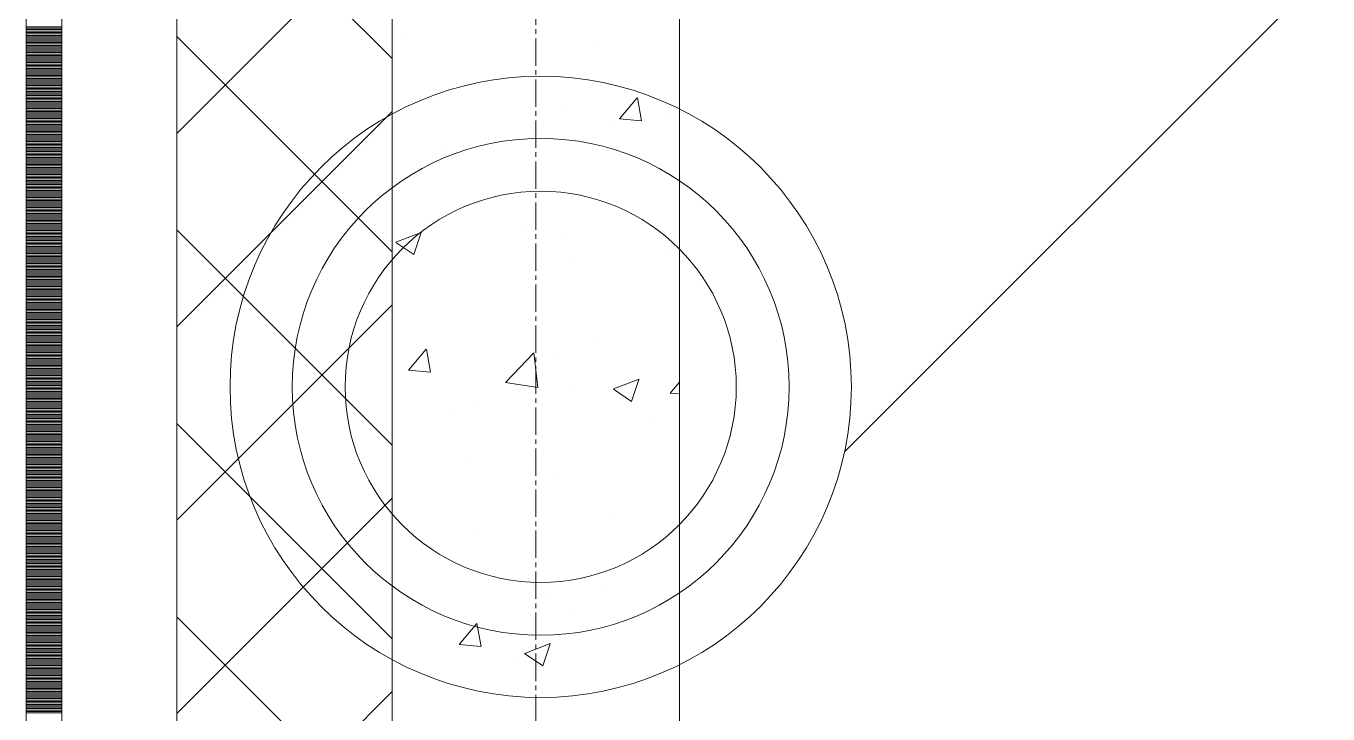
# Model space of a CAD drawing. Header units: millimetres. Extents: x 538266 to 1167394, y 114608 to 637157.
# Drawn here: x 828883 to 829789, y 166527 to 167006 of the extents above; entities that cross this region are included whole.
import ezdxf
from ezdxf.enums import TextEntityAlignment as Align

# ---------------------------------------------------------------- set-up
doc = ezdxf.new("R2010")
doc.units = ezdxf.units.MM
doc.linetypes.add('CENTER2', pattern=[28.575, 19.05, -3.175, 3.175, -3.175])
doc.linetypes.add('DASHED', pattern=[19.05, 12.7, -6.35])
doc.layers.get('Defpoints').update_dxf_attribs({"color": 140})
doc.layers.add('АР_Делит', color=120, linetype='Continuous', lineweight=0, plot=False)
for name, color, linetype, lineweight in [('АР_Стены ПЕНОблок', 52, 'Continuous', 20), ('АР_Тонкая', 254, 'Continuous', 5), ('АР_Утеплитель', 31, 'Continuous', 0), ('АР_Штриховка', 8, 'Continuous', 0)]:
    doc.layers.add(name, color=color, linetype=linetype, lineweight=lineweight)
doc.layers.add('РД_Оси_100', color=7, linetype='Continuous', lineweight=0, true_color=0x525252)
doc.layers.add('ФВ-5', color=7, linetype='Continuous')
doc.styles.add('style1', font='ARIALN.TTF')

# ---------------------------------------------------------------- blocks, each defined once
blk = doc.blocks.new('2_этаж')
at = {"layer": 'АР_Делит', "color": 18, "true_color": 0x000000}
for radius in [216.34, 173.04, 136.21]:
    blk.add_circle((672876.96, 166755.17), radius, dxfattribs=at)
at = {"layer": 'АР_Стены ПЕНОблок', "color": 18, "linetype": 'Continuous', "lineweight": 20, "true_color": 0x000000}
for p, q in [((672773.57, 213213.25), (672773.57, 137013.25)), ((672973.57, 137013.25), (672973.57, 213213.25))]:
    blk.add_line(p, q, dxfattribs=at)
at = {"layer": 'АР_Тонкая', "color": 18, "linetype": 'Continuous', "lineweight": 5, "true_color": 0x000000}
for p, q in [((672518.57, 213213.25), (672518.57, 137013.25)), ((672543.57, 213213.25), (672543.57, 137013.25)), ((672543.57, 137013.25), (672543.57, 213213.25)), ((672623.57, 137013.25), (672623.57, 213213.25))]:
    blk.add_line(p, q, dxfattribs=at)
at = {"layer": 'АР_Утеплитель', "color": 18, "linetype": 'Continuous', "lineweight": 0, "true_color": 0x000000}
for p, q in [((672623.57, 213213.25), (672623.57, 137013.25)), ((672773.57, 137013.25), (672773.57, 213213.25))]:
    blk.add_line(p, q, dxfattribs=at)
at = {"layer": 'АР_Штриховка', "color": 18, "linetype": 'Continuous', "lineweight": 0, "true_color": 0x000000}
for p, q in [((672773.57, 166983.83), (672623.57, 167133.83)), ((672623.57, 166931.7), (672773.57, 167081.7)), ((672518.57, 167006), (672543.57, 167006)), ((672518.57, 167005), (672543.57, 167005)), ((672518.57, 167004), (672543.57, 167004)), ((672518.57, 167003), (672543.57, 167003)), ((672518.57, 167002), (672543.57, 167002)), ((672518.57, 167001), (672543.57, 167001)), ((672518.57, 167000), (672543.57, 167000)), ((672518.57, 166999), (672543.57, 166999)), ((672518.57, 166998), (672543.57, 166998)), ((672518.57, 166997), (672543.57, 166997)), ((672518.57, 166996), (672543.57, 166996)), ((672518.57, 166995), (672543.57, 166995)), ((672518.57, 166994), (672543.57, 166994)), ((672518.57, 166993), (672543.57, 166993)), ((672773.57, 166849.13), (672623.57, 166999.13)), ((672780.73, 166999.95), (672780.73, 166999.95)), ((672916.32, 166994.22), (672916.32, 166994.22)), ((672518.57, 166992), (672543.57, 166992)), ((672518.57, 166991), (672543.57, 166991)), ((672518.57, 166990), (672543.57, 166990)), ((672518.57, 166989), (672543.57, 166989)), ((672518.57, 166988), (672543.57, 166988)), ((672518.57, 166987), (672543.57, 166987)), ((672518.57, 166986), (672543.57, 166986)), ((672518.57, 166985), (672543.57, 166985)), ((672518.57, 166984), (672543.57, 166984)), ((672518.57, 166983), (672543.57, 166983)), ((672518.57, 166982), (672543.57, 166982)), ((672518.57, 166981), (672543.57, 166981)), ((672518.57, 166980), (672543.57, 166980)), ((672518.57, 166979), (672543.57, 166979)), ((672518.57, 166978), (672543.57, 166978)), ((672518.57, 166977), (672543.57, 166977)), ((672518.57, 166976), (672543.57, 166976)), ((672518.57, 166975), (672543.57, 166975)), ((672518.57, 166974), (672543.57, 166974)), ((672518.57, 166973), (672543.57, 166973)), ((672518.57, 166972), (672543.57, 166972)), ((672518.57, 166971), (672543.57, 166971)), ((672518.57, 166970), (672543.57, 166970)), ((672518.57, 166969), (672543.57, 166969)), ((672518.57, 166968), (672543.57, 166968)), ((672518.57, 166967), (672543.57, 166967)), ((672518.57, 166966), (672543.57, 166966)), ((672834.28, 166965.83), (672834.28, 166965.83)), ((672518.57, 166965), (672543.57, 166965)), ((672518.57, 166964), (672543.57, 166964)), ((672518.57, 166963), (672543.57, 166963)), ((672518.57, 166962), (672543.57, 166962)), ((672518.57, 166961), (672543.57, 166961)), ((672518.57, 166960), (672543.57, 166960)), ((672518.57, 166959), (672543.57, 166959)), ((672518.57, 166958), (672543.57, 166958)), ((672518.57, 166957), (672543.57, 166957)), ((672969.88, 166960.1), (672969.88, 166960.1)), ((672518.57, 166956), (672543.57, 166956)), ((672518.57, 166955), (672543.57, 166955)), ((672518.57, 166954), (672543.57, 166954)), ((672518.57, 166953), (672543.57, 166953)), ((672518.57, 166952), (672543.57, 166952)), ((672518.57, 166951), (672543.57, 166951)), ((672518.57, 166950), (672543.57, 166950)), ((672518.57, 166949), (672543.57, 166949)), ((672518.57, 166948), (672543.57, 166948)), ((672931.86, 166941.83), (672944.11, 166956.43)), ((672947.24, 166940.54), (672944.3, 166956.46)), ((672518.57, 166947), (672543.57, 166947)), ((672518.57, 166946), (672543.57, 166946)), ((672518.57, 166945), (672543.57, 166945)), ((672518.57, 166944), (672543.57, 166944)), ((672518.57, 166943), (672543.57, 166943)), ((672518.57, 166942), (672543.57, 166942)), ((672518.57, 166941), (672543.57, 166941)), ((672518.57, 166940), (672543.57, 166940)), ((672518.57, 166939), (672543.57, 166939)), ((672623.57, 166796.99), (672773.57, 166946.99)), ((672895.5, 166947.3), (672895.5, 166947.3)), ((672931.86, 166941.83), (672947.04, 166940.5)), ((672967.34, 166943.59), (672967.34, 166943.59)), ((672518.57, 166938), (672543.57, 166938)), ((672518.57, 166937), (672543.57, 166937)), ((672518.57, 166936), (672543.57, 166936)), ((672518.57, 166935), (672543.57, 166935)), ((672518.57, 166934), (672543.57, 166934)), ((672518.57, 166933), (672543.57, 166933)), ((672518.57, 166932), (672543.57, 166932)), ((672518.57, 166931), (672543.57, 166931)), ((672518.57, 166930), (672543.57, 166930)), ((672924.49, 166936.84), (672924.49, 166936.84)), ((672518.57, 166929), (672543.57, 166929)), ((672518.57, 166928), (672543.57, 166928)), ((672518.57, 166927), (672543.57, 166927)), ((672518.57, 166926), (672543.57, 166926)), ((672518.57, 166925), (672543.57, 166925)), ((672518.57, 166924), (672543.57, 166924)), ((672518.57, 166923), (672543.57, 166923)), ((672518.57, 166922), (672543.57, 166922)), ((672518.57, 166921), (672543.57, 166921)), ((672806.92, 166922.47), (672806.92, 166922.47)), ((672518.57, 166920), (672543.57, 166920)), ((672518.57, 166919), (672543.57, 166919)), ((672518.57, 166918), (672543.57, 166918)), ((672518.57, 166917), (672543.57, 166917)), ((672518.57, 166916), (672543.57, 166916)), ((672518.57, 166915), (672543.57, 166915)), ((672518.57, 166914), (672543.57, 166914)), ((672518.57, 166913), (672543.57, 166913)), ((672518.57, 166912), (672543.57, 166912)), ((672776.36, 166911.42), (672776.36, 166911.42)), ((672518.57, 166911), (672543.57, 166911)), ((672518.57, 166910), (672543.57, 166910)), ((672518.57, 166909), (672543.57, 166909)), ((672518.57, 166908), (672543.57, 166908)), ((672518.57, 166907), (672543.57, 166907)), ((672518.57, 166906), (672543.57, 166906)), ((672518.57, 166905), (672543.57, 166905)), ((672518.57, 166904), (672543.57, 166904)), ((672518.57, 166903), (672543.57, 166903)), ((672518.57, 166902), (672543.57, 166902)), ((672518.57, 166901), (672543.57, 166901)), ((672518.57, 166900), (672543.57, 166900)), ((672518.57, 166899), (672543.57, 166899)), ((672518.57, 166898), (672543.57, 166898)), ((672518.57, 166897), (672543.57, 166897)), ((672518.57, 166896), (672543.57, 166896)), ((672518.57, 166895), (672543.57, 166895)), ((672518.57, 166894), (672543.57, 166894)), ((672518.57, 166893), (672543.57, 166893)), ((672518.57, 166892), (672543.57, 166892)), ((672518.57, 166891), (672543.57, 166891)), ((672518.57, 166890), (672543.57, 166890)), ((672518.57, 166889), (672543.57, 166889)), ((672518.57, 166888), (672543.57, 166888)), ((672518.57, 166887), (672543.57, 166887)), ((672518.57, 166886), (672543.57, 166886)), ((672518.57, 166885), (672543.57, 166885)), ((672518.57, 166884), (672543.57, 166884)), ((672518.57, 166883), (672543.57, 166883)), ((672518.57, 166882), (672543.57, 166882)), ((672518.57, 166881), (672543.57, 166881)), ((672518.57, 166880), (672543.57, 166880)), ((672518.57, 166879), (672543.57, 166879)), ((672518.57, 166878), (672543.57, 166878)), ((672518.57, 166877), (672543.57, 166877)), ((672518.57, 166876), (672543.57, 166876)), ((672518.57, 166875), (672543.57, 166875)), ((672518.57, 166874), (672543.57, 166874)), ((672518.57, 166873), (672543.57, 166873)), ((672518.57, 166872), (672543.57, 166872)), ((672518.57, 166871), (672543.57, 166871)), ((672518.57, 166870), (672543.57, 166870)), ((672518.57, 166869), (672543.57, 166869)), ((672518.57, 166868), (672543.57, 166868)), ((672518.57, 166867), (672543.57, 166867)), ((672518.57, 166866), (672543.57, 166866)), ((672518.57, 166865), (672543.57, 166865)), ((672518.57, 166864), (672543.57, 166864)), ((672518.57, 166863), (672543.57, 166863)), ((672518.57, 166862), (672543.57, 166862)), ((672518.57, 166861), (672543.57, 166861)), ((672518.57, 166860), (672543.57, 166860)), ((672518.57, 166859), (672543.57, 166859)), ((672518.57, 166858), (672543.57, 166858)), ((672518.57, 166857), (672543.57, 166857)), ((672773.57, 166714.42), (672623.57, 166864.42)), ((672776.04, 166855.93), (672793.82, 166862.76)), ((672788.62, 166847.27), (672793.77, 166862.62)), ((672865.79, 166865.11), (672865.79, 166865.11)), ((672892.41, 166862.74), (672892.41, 166862.74)), ((672518.57, 166856), (672543.57, 166856)), ((672518.57, 166855), (672543.57, 166855)), ((672518.57, 166854), (672543.57, 166854)), ((672518.57, 166853), (672543.57, 166853)), ((672518.57, 166852), (672543.57, 166852)), ((672518.57, 166851), (672543.57, 166851)), ((672518.57, 166850), (672543.57, 166850)), ((672518.57, 166849), (672543.57, 166849)), ((672518.57, 166848), (672543.57, 166848)), ((672775.98, 166855.79), (672788.61, 166847.27)), ((672964.1, 166851.78), (672964.1, 166851.78)), ((672518.57, 166847), (672543.57, 166847)), ((672518.57, 166846), (672543.57, 166846)), ((672518.57, 166845), (672543.57, 166845)), ((672518.57, 166844), (672543.57, 166844)), ((672518.57, 166843), (672543.57, 166843)), ((672518.57, 166842), (672543.57, 166842)), ((672518.57, 166841), (672543.57, 166841)), ((672518.57, 166840), (672543.57, 166840)), ((672518.57, 166839), (672543.57, 166839)), ((672900.52, 166843.41), (672900.52, 166843.41)), ((672518.57, 166838), (672543.57, 166838)), ((672518.57, 166837), (672543.57, 166837)), ((672518.57, 166836), (672543.57, 166836)), ((672518.57, 166835), (672543.57, 166835)), ((672518.57, 166834), (672543.57, 166834)), ((672518.57, 166833), (672543.57, 166833)), ((672518.57, 166832), (672543.57, 166832)), ((672518.57, 166831), (672543.57, 166831)), ((672518.57, 166830), (672543.57, 166830)), ((672518.57, 166829), (672543.57, 166829)), ((672518.57, 166828), (672543.57, 166828)), ((672518.57, 166827), (672543.57, 166827)), ((672518.57, 166826), (672543.57, 166826)), ((672518.57, 166825), (672543.57, 166825)), ((672518.57, 166824), (672543.57, 166824)), ((672518.57, 166823), (672543.57, 166823)), ((672518.57, 166822), (672543.57, 166822)), ((672518.57, 166821), (672543.57, 166821)), ((672518.57, 166820), (672543.57, 166820)), ((672518.57, 166819), (672543.57, 166819)), ((672518.57, 166818), (672543.57, 166818)), ((672518.57, 166817), (672543.57, 166817)), ((672518.57, 166816), (672543.57, 166816)), ((672518.57, 166815), (672543.57, 166815)), ((672518.57, 166814), (672543.57, 166814)), ((672518.57, 166813), (672543.57, 166813)), ((672518.57, 166812), (672543.57, 166812)), ((672623.57, 166662.29), (672773.57, 166812.29)), ((672518.57, 166811), (672543.57, 166811)), ((672518.57, 166810), (672543.57, 166810)), ((672518.57, 166809), (672543.57, 166809)), ((672518.57, 166808), (672543.57, 166808)), ((672518.57, 166807), (672543.57, 166807)), ((672518.57, 166806), (672543.57, 166806)), ((672518.57, 166805), (672543.57, 166805)), ((672518.57, 166804), (672543.57, 166804)), ((672518.57, 166803), (672543.57, 166803)), ((672518.57, 166802), (672543.57, 166802)), ((672518.57, 166801), (672543.57, 166801)), ((672518.57, 166800), (672543.57, 166800)), ((672518.57, 166799), (672543.57, 166799)), ((672518.57, 166798), (672543.57, 166798)), ((672518.57, 166797), (672543.57, 166797)), ((672518.57, 166796), (672543.57, 166796)), ((672518.57, 166795), (672543.57, 166795)), ((672518.57, 166794), (672543.57, 166794)), ((672518.57, 166793), (672543.57, 166793)), ((672518.57, 166792), (672543.57, 166792)), ((672518.57, 166791), (672543.57, 166791)), ((672518.57, 166790), (672543.57, 166790)), ((672518.57, 166789), (672543.57, 166789)), ((672518.57, 166788), (672543.57, 166788)), ((672518.57, 166787), (672543.57, 166787)), ((672518.57, 166786), (672543.57, 166786)), ((672518.57, 166785), (672543.57, 166785)), ((672914, 166785.29), (672914, 166785.29)), ((672518.57, 166784), (672543.57, 166784)), ((672518.57, 166783), (672543.57, 166783)), ((672518.57, 166782), (672543.57, 166782)), ((672518.57, 166781), (672543.57, 166781)), ((672518.57, 166780), (672543.57, 166780)), ((672518.57, 166779), (672543.57, 166779)), ((672518.57, 166778), (672543.57, 166778)), ((672518.57, 166777), (672543.57, 166777)), ((672518.57, 166776), (672543.57, 166776)), ((672784.92, 166766.71), (672797.16, 166781.31)), ((672800.3, 166765.42), (672797.36, 166781.34)), ((672852.43, 166758.28), (672872.21, 166778.89)), ((672875.08, 166754.78), (672872.27, 166778.9)), ((672889.33, 166778.19), (672889.33, 166778.19)), ((672518.57, 166775), (672543.57, 166775)), ((672518.57, 166774), (672543.57, 166774)), ((672518.57, 166773), (672543.57, 166773)), ((672518.57, 166772), (672543.57, 166772)), ((672518.57, 166771), (672543.57, 166771)), ((672518.57, 166770), (672543.57, 166770)), ((672518.57, 166769), (672543.57, 166769)), ((672518.57, 166768), (672543.57, 166768)), ((672518.57, 166767), (672543.57, 166767)), ((672784.92, 166766.71), (672800.1, 166765.38)), ((672518.57, 166766), (672543.57, 166766)), ((672518.57, 166765), (672543.57, 166765)), ((672518.57, 166764), (672543.57, 166764)), ((672518.57, 166763), (672543.57, 166763)), ((672518.57, 166762), (672543.57, 166762)), ((672518.57, 166761), (672543.57, 166761)), ((672518.57, 166760), (672543.57, 166760)), ((672518.57, 166759), (672543.57, 166759)), ((672518.57, 166758), (672543.57, 166758)), ((672852.47, 166758.19), (672875.06, 166754.68)), ((672927.65, 166753.67), (672945.44, 166760.49)), ((672940.24, 166745), (672945.39, 166760.35)), ((672967.1, 166750.78), (672973.57, 166758.48)), ((672518.57, 166757), (672543.57, 166757)), ((672518.57, 166756), (672543.57, 166756)), ((672518.57, 166755), (672543.57, 166755)), ((672518.57, 166754), (672543.57, 166754)), ((672518.57, 166753), (672543.57, 166753)), ((672518.57, 166752), (672543.57, 166752)), ((672518.57, 166751), (672543.57, 166751)), ((672518.57, 166750), (672543.57, 166750)), ((672518.57, 166749), (672543.57, 166749)), ((672897.28, 166751.6), (672897.28, 166751.6)), ((672927.59, 166753.53), (672940.23, 166745.01)), ((672967.1, 166750.77), (672973.57, 166750.21)), ((672518.57, 166748), (672543.57, 166748)), ((672518.57, 166747), (672543.57, 166747)), ((672518.57, 166746), (672543.57, 166746)), ((672518.57, 166745), (672543.57, 166745)), ((672518.57, 166744), (672543.57, 166744)), ((672518.57, 166743), (672543.57, 166743)), ((672518.57, 166742), (672543.57, 166742)), ((672518.57, 166741), (672543.57, 166741)), ((672518.57, 166740), (672543.57, 166740)), ((672833.7, 166743.23), (672833.7, 166743.23)), ((672518.57, 166739), (672543.57, 166739)), ((672518.57, 166738), (672543.57, 166738)), ((672518.57, 166737), (672543.57, 166737)), ((672518.57, 166736), (672543.57, 166736)), ((672518.57, 166735), (672543.57, 166735)), ((672518.57, 166734), (672543.57, 166734)), ((672518.57, 166733), (672543.57, 166733)), ((672518.57, 166732), (672543.57, 166732)), ((672518.57, 166731), (672543.57, 166731)), ((672816.32, 166735.31), (672816.32, 166735.31)), ((672518.57, 166730), (672543.57, 166730)), ((672518.57, 166729), (672543.57, 166729)), ((672518.57, 166728), (672543.57, 166728)), ((672518.57, 166727), (672543.57, 166727)), ((672518.57, 166726), (672543.57, 166726)), ((672518.57, 166725), (672543.57, 166725)), ((672518.57, 166724), (672543.57, 166724)), ((672518.57, 166723), (672543.57, 166723)), ((672518.57, 166722), (672543.57, 166722)), ((672518.57, 166721), (672543.57, 166721)), ((672773.57, 166579.72), (672623.57, 166729.72)), ((672951.92, 166729.58), (672951.92, 166729.58)), ((672518.57, 166720), (672543.57, 166720)), ((672518.57, 166719), (672543.57, 166719)), ((672518.57, 166718), (672543.57, 166718)), ((672518.57, 166717), (672543.57, 166717)), ((672518.57, 166716), (672543.57, 166716)), ((672518.57, 166715), (672543.57, 166715)), ((672518.57, 166714), (672543.57, 166714)), ((672518.57, 166713), (672543.57, 166713)), ((672518.57, 166712), (672543.57, 166712)), ((672518.57, 166711), (672543.57, 166711)), ((672518.57, 166710), (672543.57, 166710)), ((672518.57, 166709), (672543.57, 166709)), ((672518.57, 166708), (672543.57, 166708)), ((672518.57, 166707), (672543.57, 166707)), ((672518.57, 166706), (672543.57, 166706)), ((672518.57, 166705), (672543.57, 166705)), ((672518.57, 166704), (672543.57, 166704)), ((672518.57, 166703), (672543.57, 166703)), ((672826.73, 166704.09), (672826.73, 166704.09)), ((672518.57, 166702), (672543.57, 166702)), ((672518.57, 166701), (672543.57, 166701)), ((672518.57, 166700), (672543.57, 166700)), ((672518.57, 166699), (672543.57, 166699)), ((672518.57, 166698), (672543.57, 166698)), ((672518.57, 166697), (672543.57, 166697)), ((672518.57, 166696), (672543.57, 166696)), ((672518.57, 166695), (672543.57, 166695)), ((672518.57, 166694), (672543.57, 166694)), ((672869.88, 166701.19), (672869.88, 166701.19)), ((672518.57, 166693), (672543.57, 166693)), ((672518.57, 166692), (672543.57, 166692)), ((672518.57, 166691), (672543.57, 166691)), ((672518.57, 166690), (672543.57, 166690)), ((672518.57, 166689), (672543.57, 166689)), ((672518.57, 166688), (672543.57, 166688)), ((672518.57, 166687), (672543.57, 166687)), ((672518.57, 166686), (672543.57, 166686)), ((672518.57, 166685), (672543.57, 166685)), ((672886.24, 166693.63), (672886.24, 166693.63)), ((672518.57, 166684), (672543.57, 166684)), ((672518.57, 166683), (672543.57, 166683)), ((672518.57, 166682), (672543.57, 166682)), ((672518.57, 166681), (672543.57, 166681)), ((672518.57, 166680), (672543.57, 166680)), ((672518.57, 166679), (672543.57, 166679)), ((672518.57, 166678), (672543.57, 166678)), ((672518.57, 166677), (672543.57, 166677)), ((672518.57, 166676), (672543.57, 166676)), ((672623.57, 166527.58), (672773.57, 166677.58)), ((672518.57, 166675), (672543.57, 166675)), ((672518.57, 166674), (672543.57, 166674)), ((672518.57, 166673), (672543.57, 166673)), ((672518.57, 166672), (672543.57, 166672)), ((672518.57, 166671), (672543.57, 166671)), ((672518.57, 166670), (672543.57, 166670)), ((672518.57, 166669), (672543.57, 166669)), ((672518.57, 166668), (672543.57, 166668)), ((672518.57, 166667), (672543.57, 166667)), ((672518.57, 166666), (672543.57, 166666)), ((672518.57, 166665), (672543.57, 166665)), ((672518.57, 166664), (672543.57, 166664)), ((672518.57, 166663), (672543.57, 166663)), ((672518.57, 166662), (672543.57, 166662)), ((672518.57, 166661), (672543.57, 166661)), ((672518.57, 166660), (672543.57, 166660)), ((672518.57, 166659), (672543.57, 166659)), ((672518.57, 166658), (672543.57, 166658)), ((672926.66, 166664.09), (672926.66, 166664.09)), ((672518.57, 166657), (672543.57, 166657)), ((672518.57, 166656), (672543.57, 166656)), ((672518.57, 166655), (672543.57, 166655)), ((672518.57, 166654), (672543.57, 166654)), ((672518.57, 166653), (672543.57, 166653)), ((672518.57, 166652), (672543.57, 166652)), ((672518.57, 166651), (672543.57, 166651)), ((672518.57, 166650), (672543.57, 166650)), ((672518.57, 166649), (672543.57, 166649)), ((672830.46, 166651.42), (672830.46, 166651.42)), ((672518.57, 166648), (672543.57, 166648)), ((672518.57, 166647), (672543.57, 166647)), ((672518.57, 166646), (672543.57, 166646)), ((672518.57, 166645), (672543.57, 166645)), ((672518.57, 166644), (672543.57, 166644)), ((672518.57, 166643), (672543.57, 166643)), ((672518.57, 166642), (672543.57, 166642)), ((672518.57, 166641), (672543.57, 166641)), ((672518.57, 166640), (672543.57, 166640)), ((672518.57, 166639), (672543.57, 166639)), ((672518.57, 166638), (672543.57, 166638)), ((672518.57, 166637), (672543.57, 166637)), ((672518.57, 166636), (672543.57, 166636)), ((672518.57, 166635), (672543.57, 166635)), ((672518.57, 166634), (672543.57, 166634)), ((672518.57, 166633), (672543.57, 166633)), ((672518.57, 166632), (672543.57, 166632)), ((672518.57, 166631), (672543.57, 166631)), ((672518.57, 166630), (672543.57, 166630)), ((672518.57, 166629), (672543.57, 166629)), ((672518.57, 166628), (672543.57, 166628)), ((672518.57, 166627), (672543.57, 166627)), ((672518.57, 166626), (672543.57, 166626)), ((672518.57, 166625), (672543.57, 166625)), ((672518.57, 166624), (672543.57, 166624)), ((672518.57, 166623), (672543.57, 166623)), ((672518.57, 166622), (672543.57, 166622)), ((672518.57, 166621), (672543.57, 166621)), ((672518.57, 166620), (672543.57, 166620)), ((672518.57, 166619), (672543.57, 166619)), ((672518.57, 166618), (672543.57, 166618)), ((672518.57, 166617), (672543.57, 166617)), ((672518.57, 166616), (672543.57, 166616)), ((672518.57, 166615), (672543.57, 166615)), ((672518.57, 166614), (672543.57, 166614)), ((672518.57, 166613), (672543.57, 166613)), ((672923.74, 166615.2), (672923.74, 166615.2)), ((672518.57, 166612), (672543.57, 166612)), ((672518.57, 166611), (672543.57, 166611)), ((672518.57, 166610), (672543.57, 166610)), ((672518.57, 166609), (672543.57, 166609)), ((672518.57, 166608), (672543.57, 166608)), ((672518.57, 166607), (672543.57, 166607)), ((672518.57, 166606), (672543.57, 166606)), ((672518.57, 166605), (672543.57, 166605)), ((672518.57, 166604), (672543.57, 166604)), ((672883.15, 166609.08), (672883.15, 166609.08)), ((672518.57, 166603), (672543.57, 166603)), ((672518.57, 166602), (672543.57, 166602)), ((672518.57, 166601), (672543.57, 166601)), ((672518.57, 166600), (672543.57, 166600)), ((672518.57, 166599), (672543.57, 166599)), ((672518.57, 166598), (672543.57, 166598)), ((672518.57, 166597), (672543.57, 166597)), ((672518.57, 166596), (672543.57, 166596)), ((672518.57, 166595), (672543.57, 166595)), ((672773.57, 166445.02), (672623.57, 166595.02)), ((672901.38, 166600.47), (672901.38, 166600.47)), ((672518.57, 166594), (672543.57, 166594)), ((672518.57, 166593), (672543.57, 166593)), ((672518.57, 166592), (672543.57, 166592)), ((672518.57, 166591), (672543.57, 166591)), ((672518.57, 166590), (672543.57, 166590)), ((672518.57, 166589), (672543.57, 166589)), ((672518.57, 166588), (672543.57, 166588)), ((672518.57, 166587), (672543.57, 166587)), ((672518.57, 166586), (672543.57, 166586)), ((672518.57, 166585), (672543.57, 166585)), ((672775.61, 166589.78), (672775.61, 166589.78)), ((672820.16, 166575.66), (672832.41, 166590.25)), ((672835.54, 166574.36), (672832.6, 166590.28)), ((672518.57, 166584), (672543.57, 166584)), ((672518.57, 166583), (672543.57, 166583)), ((672518.57, 166582), (672543.57, 166582)), ((672518.57, 166581), (672543.57, 166581)), ((672518.57, 166580), (672543.57, 166580)), ((672518.57, 166579), (672543.57, 166579)), ((672518.57, 166578), (672543.57, 166578)), ((672518.57, 166577), (672543.57, 166577)), ((672518.57, 166576), (672543.57, 166576)), ((672865.85, 166569.48), (672883.64, 166576.31)), ((672878.44, 166560.81), (672883.59, 166576.16)), ((672518.57, 166575), (672543.57, 166575)), ((672518.57, 166574), (672543.57, 166574)), ((672518.57, 166573), (672543.57, 166573)), ((672518.57, 166572), (672543.57, 166572)), ((672518.57, 166571), (672543.57, 166571)), ((672518.57, 166570), (672543.57, 166570)), ((672518.57, 166569), (672543.57, 166569)), ((672518.57, 166568), (672543.57, 166568)), ((672518.57, 166567), (672543.57, 166567)), ((672820.16, 166575.65), (672835.34, 166574.32)), ((672865.79, 166569.34), (672878.42, 166560.82)), ((672518.57, 166566), (672543.57, 166566)), ((672518.57, 166565), (672543.57, 166565)), ((672518.57, 166564), (672543.57, 166564)), ((672518.57, 166563), (672543.57, 166563)), ((672518.57, 166562), (672543.57, 166562)), ((672518.57, 166561), (672543.57, 166561)), ((672518.57, 166560), (672543.57, 166560)), ((672518.57, 166559), (672543.57, 166559)), ((672518.57, 166558), (672543.57, 166558)), ((672859.84, 166563.91), (672859.84, 166563.91)), ((672518.57, 166557), (672543.57, 166557)), ((672518.57, 166556), (672543.57, 166556)), ((672518.57, 166555), (672543.57, 166555)), ((672518.57, 166554), (672543.57, 166554)), ((672518.57, 166553), (672543.57, 166553)), ((672518.57, 166552), (672543.57, 166552)), ((672518.57, 166551), (672543.57, 166551)), ((672518.57, 166550), (672543.57, 166550)), ((672518.57, 166549), (672543.57, 166549)), ((672518.57, 166548), (672543.57, 166548)), ((672518.57, 166547), (672543.57, 166547)), ((672518.57, 166546), (672543.57, 166546)), ((672518.57, 166545), (672543.57, 166545)), ((672518.57, 166544), (672543.57, 166544)), ((672518.57, 166543), (672543.57, 166543)), ((672518.57, 166542), (672543.57, 166542)), ((672518.57, 166541), (672543.57, 166541)), ((672518.57, 166540), (672543.57, 166540)), ((672623.57, 166392.88), (672773.57, 166542.88)), ((672518.57, 166539), (672543.57, 166539)), ((672518.57, 166538), (672543.57, 166538)), ((672518.57, 166537), (672543.57, 166537)), ((672518.57, 166536), (672543.57, 166536)), ((672518.57, 166535), (672543.57, 166535)), ((672518.57, 166534), (672543.57, 166534)), ((672518.57, 166533), (672543.57, 166533)), ((672518.57, 166532), (672543.57, 166532)), ((672518.57, 166531), (672543.57, 166531)), ((672518.57, 166530), (672543.57, 166530)), ((672518.57, 166529), (672543.57, 166529)), ((672518.57, 166528), (672543.57, 166528))]:
    blk.add_line(p, q, dxfattribs=at)
at = {"layer": 'Defpoints', "color": 18, "true_color": 0x000000, "style": 'style1'}
for p in [(677970.57, 219836.39), (678101.19, 211681.39)]:
    blk.add_attdef('АР-ПОМЕЩЕНИЕ:НАИМЕНОВАНИЕ', text='', height=100, dxfattribs=at).set_placement(p, align=Align.MIDDLE)
blk = doc.blocks.new('СОШ_2200_АР_ОСИ_М100_28.05.24')
at = {"layer": 'АР_Делит', "color": 251, "linetype": 'DASHED', "true_color": 0x636466}
blk.add_lwpolyline([(114955, 135155), (114955, -355), (93595.036, -355), (93595.036, 13855), (94145, 13855), (94145, 68320), (66055, 68320), (66055, 13857.73), (83455, 13857.73), (83455, -355), (45245, -355), (45245, 13145), (44695, 13145), (44695, 26755), (45245, 26755), (45245, 68320), (20455, 68320), (20455, 26755), (27955, 26755), (27955, 13145), (-355, 13145), (-355, 100855)], dxfattribs=at)
at = {"layer": 'РД_Оси_100', "color": 251, "linetype": 'CENTER2', "true_color": 0x636466}
blk.add_line((0, -6155), (0, 139938.679), dxfattribs=at)

msp = doc.modelspace()

# ---------------------------------------------------------------- hatches: boundary and pattern name
at = {"layer": 'ФВ-5'}
h = msp.add_hatch(dxfattribs=at)
h.set_pattern_fill('ANSI31', color=3, scale=300)
h.paths.add_polyline_path([(849237.83, 163560.99), (849237.83, 164465.51, -0.27475), (849124.88, 164655.54, -0.245742), (849217.83, 164833.24), (849217.83, 165213.25), (845769.48, 165213.25, -0.618518), (845382.35, 165213.25), (843647.83, 165213.25), (843647.83, 164913.25), (842747.83, 164913.25), (842747.83, 165213.25), (842667.83, 165213.25), (842667.83, 164793.25), (841647.83, 164793.25), (841647.83, 164713.25), (841647.83, 161813.25), (841647.83, 161313.25), (841647.83, 160413.25), (841647.83, 158613.25), (841647.83, 158389.41, -0.260437), (841750.78, 158205.17, -0.260437), (841647.83, 158020.93), (841647.83, 157055.57, -0.260437), (841750.78, 156871.33, -0.260437), (841647.83, 156687.09), (841647.83, 156333.25), (842017.83, 156333.25), (842017.83, 156113.25), (849237.83, 156113.25), (849237.83, 156880.92, -0.27475), (849124.88, 157070.96, -0.27475), (849237.83, 157260.99), (849237.83, 160413.25), (849217.83, 160413.25), (849217.83, 161313.25), (849218.54, 162376.98, -0.246803), (849124.88, 162555.17, -0.27475), (849237.83, 162745.2), (849237.83, 163180.92, -0.27475), (849124.88, 163370.96, -0.27475)])
h.paths.add_polyline_path([(845558.64, 161395.97), (845008.64, 161395.97, -1), (845008.64, 161995.97), (845558.64, 161995.97, -1)], flags=16)
h.paths.add_polyline_path([(842291.63, 157558.88, -1), (841691.63, 157558.88, -1)], flags=16)
h.paths.add_polyline_path([(849124.88, 171855.54, -0.27475), (849237.83, 172045.58), (849237.83, 172480.92, -0.27475), (849124.88, 172670.96, -0.27475), (849237.83, 172860.99), (849237.83, 173765.51, -0.27475), (849124.88, 173955.54, -0.27475), (849237.83, 174145.58), (849237.83, 174163.25), (849217.83, 174163.25), (849217.83, 174513.25), (844057.83, 174513.25), (844057.83, 174513.25), (844057.83, 174213.25), (843157.83, 174213.25), (843157.83, 174513.25), (843077.83, 174513.25), (843077.83, 174093.25), (842057.83, 174093.25), (842057.83, 173373.25), (842057.83, 172433.25), (841647.83, 172433.25), (841647.83, 172363.25), (841647.83, 170613.25), (841647.83, 169713.25), (841647.83, 169339.41, -0.260437), (841750.78, 169155.17, -0.260437), (841647.83, 168970.93), (841670.85, 167335.45, -1), (842270.85, 167335.45, -1), (841670.85, 167335.45), (841650.71, 166353.77, -0.256246), (841750.78, 166171.33, -0.105217), (841732.04, 166083.25), (841867.83, 166083.25), (841867.83, 165413.25), (845385.88, 165413.25, -0.594367), (845765.95, 165413.25), (849217.83, 165413.25), (849217.83, 165913.25), (849218.05, 166193.1, -0.246072), (849124.88, 166370.96, -0.27475), (849237.83, 166560.99), (849237.83, 169713.25), (849213.53, 169713.25), (849217.83, 169717.55), (849217.83, 170613.25), (849218.87, 171677.13, -0.247282)])
h.paths.add_polyline_path([(845615.62, 168700.58), (845065.62, 168700.58, -1), (845065.62, 169300.58), (845615.62, 169300.58, -1)], flags=16)
h.paths.add_polyline_path([(836927.83, 171813.25), (836927.83, 172713.25), (836927.83, 172987.09, -0.260437), (836824.88, 173171.33, -0.260437), (836927.83, 173355.57), (836927.83, 175970.93, -0.260437), (836824.88, 176155.17, -0.260437), (836927.83, 176339.41), (836927.83, 176413.25), (836927.83, 176913.25), (833193.32, 176913.25, -0.618518), (832806.19, 176913.25), (829360.51, 176913.25), (829357.83, 176910.57), (829357.83, 176413.25), (829357.74, 176237.44, -0.255873), (829457.56, 176055.17, -0.284268), (829337.83, 175861.61), (829337.83, 172713.25), (829357.83, 172713.25), (829357.83, 171813.25), (829357.22, 170753.93, -0.256632), (829457.56, 170571.33, -0.284268), (829337.83, 170377.76), (829337.83, 169948.73, -0.284268), (829457.56, 169755.17, -0.284268), (829337.83, 169561.61), (829337.83, 168664.89, -0.284268), (829457.56, 168471.33, -0.255743), (829357.83, 168289.11), (829357.83, 167813.25), (832809.72, 167813.25, -0.594367), (833189.79, 167813.25), (834927.83, 167813.25), (834927.83, 168113.25), (835827.83, 168113.25), (835827.83, 167813.25), (835907.83, 167813.25), (835907.83, 168233.25), (836927.83, 168233.25), (836927.83, 168313.25)])
h.paths.add_polyline_path([(832552.08, 172650.64), (832002.08, 172650.64, -1), (832002.08, 173250.64), (832552.08, 173250.64, -1)], flags=16)
h.paths.add_polyline_path([(836927.83, 166670.93, -0.260437), (836824.88, 166855.17, -0.105217), (836843.63, 166943.25), (836707.83, 166943.25), (836707.83, 167613.25), (833193.32, 167613.25, -0.618518), (832806.19, 167613.25), (829357.83, 167613.25), (829357.83, 167113.25), (829357.72, 166937.46, -0.255913), (829457.56, 166755.17, -0.284268), (829337.83, 166561.61), (829337.83, 163413.25), (829357.83, 163413.25), (829357.83, 162513.25), (829357, 161454.07, -0.256955), (829457.56, 161271.33, -0.284268), (829337.83, 161077.76), (829337.83, 160648.73, -0.284268), (829457.56, 160455.17, -0.284268), (829337.83, 160261.61), (829337.83, 159364.89, -0.284268), (829457.56, 159171.33, -0.255743), (829357.83, 158989.11), (829357.83, 158513.25), (832809.67, 158513.32, -0.59466), (833189.83, 158513.33), (834927.81, 158513.37), (834927.83, 158513.41), (834927.83, 158813.41), (835827.83, 158813.41), (835827.83, 158513.39), (835907.83, 158513.39), (835907.83, 158933.41), (836927.83, 158933.41), (836927.83, 159013.25), (836927.83, 159543.25), (836927.83, 161303.25), (836927.83, 161813.25), (836927.83, 162513.25), (836927.83, 163413.25), (836927.83, 163687.09, -0.260437), (836824.88, 163871.33, -0.260437), (836927.83, 164055.57)])
h.paths.add_polyline_path([(832518.25, 163600.5), (831968.25, 163600.5, -1), (831968.25, 164200.5), (832518.25, 164200.5, -1)], flags=16)

# ---------------------------------------------------------------- block references
msp.add_blockref('2_этаж', (156364.26, 0))
at = {"layer": 'РД_Оси_100'}
msp.add_blockref('СОШ_2200_АР_ОСИ_М100_28.05.24', (829237.83, 122413.25), dxfattribs=at)

doc.saveas('drawing.dxf')
